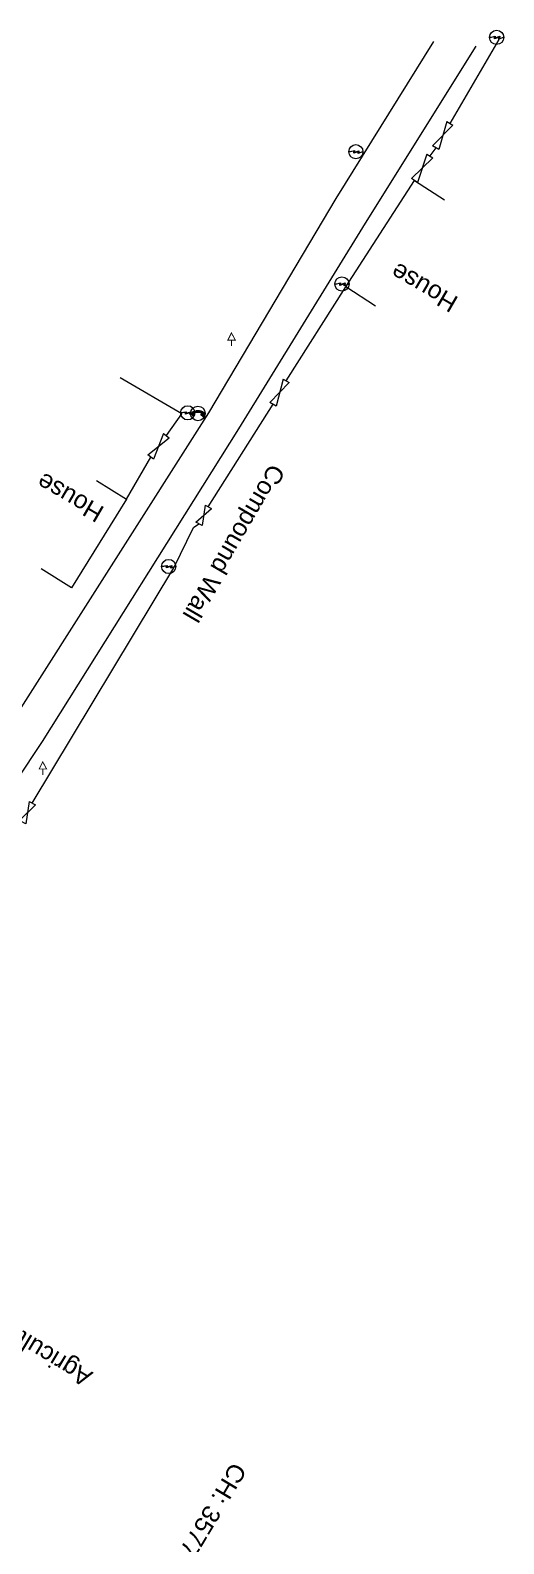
# Model space of a CAD drawing. Header units: metres. Extents: x 593168 to 611286, y 3401475 to 3412398.
# Drawn here: x 596064.2 to 596130.9, y 3410630.4 to 3410843.5 of the extents above; entities that cross this region are included whole.
import ezdxf

# ---------------------------------------------------------------- set-up
doc = ezdxf.new("R2010")
doc.units = ezdxf.units.M
doc.header["$MEASUREMENT"] = 0
for name, color, linetype, lineweight in [('Commercial Building Pucca', 251, 'Continuous', 0), ('Compound Wall', 251, 'Continuous', 0), ('Electric Pole', 251, 'Continuous', 0), ('Existing IR Chainage', 7, 'Continuous', 0), ('Gate', 251, 'Continuous', 0), ('Residential Building Semipucca', 251, 'Continuous', 0), ('Side Details', 251, 'Continuous', 0), ('Sign Board', 251, 'Continuous', 0), ('Subroad Edge', 34, 'Continuous', 0), ('Telephone_Pole', 251, 'Continuous', 0), ('Text1', 251, 'Continuous', 0)]:
    doc.layers.add(name, color=color, linetype=linetype, lineweight=lineweight)
doc.styles.get("Standard").update_dxf_attribs({"font": 'arial_0.ttf'})
doc.styles.add('Style-Arial', font='arial_0.ttf')

# ---------------------------------------------------------------- blocks, each defined once
blk = doc.blocks.new('GT')
at = {"layer": 'Gate'}
for p, q in [((-0.5, -0.5), (-0.5, 0.5)), ((-0.5, 0.5), (0.5, -0.5)), ((0.5, 0.5), (0.5, -0.5))]:
    blk.add_line(p, q, dxfattribs=at)
blk.add_lwpolyline([(0.5, 0.5), (-0.5, -0.5)], dxfattribs=at)
blk = doc.blocks.new('EP')
blk.add_hatch(color=8).paths.add_polyline_path([(-0.21, -0.05), (-0.21, 0.16), (-0.93, -0.01), (-0.31, 0.07), (-0.31, -0.19), (0.31, 0), (0.31, -0.24), (0.94, -0.01), (0.41, -0.1), (0.43, 0.15)])
at = {"color": 8}
for p, q in [((-0.93, -0.01), (-0.21, 0.16)), ((-0.31, 0.07), (-0.93, -0.01)), ((-0.31, -0.19), (-0.31, 0.07)), ((0.31, 0), (-0.31, -0.19)), ((-0.21, 0.16), (-0.21, -0.05)), ((-0.21, -0.05), (0.43, 0.15)), ((0.31, -0.24), (0.31, 0)), ((0.43, 0.15), (0.41, -0.1)), ((0.94, -0.01), (0.31, -0.24)), ((0.41, -0.1), (0.94, -0.01))]:
    blk.add_line(p, q, dxfattribs=at)
blk.add_circle((0, 0), 1, dxfattribs=at)
blk = doc.blocks.new('TP')
at = {"layer": 'Telephone_Pole'}
blk.add_hatch(color=8, dxfattribs=at).paths.add_polyline_path([(0.49, 0.08, -0.516403), (0.5, 0.04, 0.157799), (0.42, -0.19, 0.257253), (0.43, -0.21), (0.7, -0.4, 0.297943), (0.73, -0.4, 0.213635), (0.94, -0.09, 0.292624), (0.86, 0.1, 0.314672), (-0.86, 0.1, 0.297888), (-0.94, -0.1, 0.205841), (-0.73, -0.4, 0.297943), (-0.7, -0.4), (-0.43, -0.21, 0.257253), (-0.42, -0.19, 0.155164), (-0.5, 0.04, -0.510878), (-0.49, 0.08, -0.167449)])
at = {"layer": 'Telephone_Pole', "color": 8}
for p, q in [((-0.7, -0.4), (-0.43, -0.21)), ((-0.44, -0.22), (-0.44, -0.22)), ((0.7, -0.4), (0.43, -0.21)), ((0.44, -0.22), (0.44, -0.22))]:
    blk.add_line(p, q, dxfattribs=at)
blk.add_circle((0, 0), 1.03, dxfattribs=at)
for centre, radius, start, end in [((0.01, -1.13), 1.5, 55.3659, 125.2353), ((-0.48, 0.05), 0.0243, 109.2181, 217.464), ((-0.82, -0.21), 0.402, 2.1844, 37.464), ((0.01, -1.34), 1.5, 71.1943, 109.2181), ((0.82, -0.21), 0.402, 141.9464, 177.8156), ((0.48, 0.06), 0.0243, 321.9464, 71.1943), ((0.75, -0.06), 0.194, 350.1231, 55.3659), ((-0.44, -0.19), 0.0258, 304.4776, 2.1844), ((0.44, -0.19), 0.0258, 177.8156, 235.5224), ((0.72, -0.38), 0.0258, 235.5224, 301.8866), ((0.49, -0.01), 0.462, 301.8866, 350.1231)]:
    blk.add_arc(centre, radius, start, end, dxfattribs=at)
blk = doc.blocks.new('TSB')
at = {"const_width": 0.132}
blk.add_lwpolyline([(-0.51, 0.84), (0.54, 0.84), (0, 1.85)], close=True, dxfattribs=at)
at = {"const_width": 0.142}
blk.add_lwpolyline([(0, 0.84), (0, 0)], dxfattribs=at)

msp = doc.modelspace()

# ---------------------------------------------------------------- linework, layer by layer
at = {"layer": 'Commercial Building Pucca'}
msp.add_polyline3d([(596112.8256, 3410804.6221, 257.2557), (596108.6305, 3410807.34, 257.2557), (596118.3225, 3410822.2997, 257.2797), (596122.5176, 3410819.5818, 257.2797)], dxfattribs=at)
at = {"layer": 'Compound Wall'}
for points in [[(596130.1728, 3410842.1403, 257.2867), (596123.2871, 3410830.3469, 257.3587)], [(596121.2934, 3410826.9118, 257.3817), (596120.4705, 3410825.7607, 257.3897)], [(596100.2226, 3410794.1265, 257.1807), (596108.6305, 3410807.34, 257.2557)], [(596083.3534, 3410786.4069, 257.3617), (596085.539, 3410789.4681, 257.3957), (596076.8671, 3410794.526, 257.5509)], [(596089.2656, 3410776.3938, 257.2697), (596098.3788, 3410790.8055, 257.2207)], [(596077.7416, 3410777.4654, 257.3917), (596081.147, 3410783.3647, 257.4317)], [(596064.4614, 3410734.6576, 257.5986), (596084.4241, 3410767.7704, 257.5226), (596087.1924, 3410773.4877, 257.3637), (596087.9433, 3410773.9796, 257.2777)]]:
    msp.add_polyline3d(points, dxfattribs=at)
at = {"layer": 'Residential Building Semipucca'}
msp.add_polyline3d([(596073.4983, 3410780.1073, 257.3917), (596077.7416, 3410777.4654, 257.3917), (596069.9797, 3410764.9982, 257.4327), (596065.7363, 3410767.64, 257.4327)], dxfattribs=at)
at = {"layer": 'Subroad Edge'}
for points in [[(595866.6595, 3410478.5352, 257.9705), (595889.7348, 3410509.1307, 257.8925), (595913.3311, 3410536.4434, 257.9925), (595935.4894, 3410564.0045, 257.7606), (595943.1616, 3410573.4713, 257.7716), (595974.0435, 3410612.3014, 257.5376), (595995.0118, 3410640.1646, 257.8515), (595999.8415, 3410646.8237, 257.9705), (596011.0578, 3410665.7509, 258.0155), (596019.6324, 3410679.9224, 257.7406), (596033.3246, 3410701.4832, 257.3527), (596047.1476, 3410723.4485, 257.2487), (596061.5784, 3410746.0468, 257.3047), (596089.333, 3410789.6005, 257.2947), (596107.2579, 3410819.7828, 257.2157), (596121.0388, 3410841.8587, 257.2757)], [(595871.7446, 3410474.467, 257.9075), (595894.9712, 3410504.31, 258.0035), (595917.7296, 3410532.473, 258.0345), (595940.2466, 3410560.57, 257.7066), (595947.9391, 3410569.4927, 257.7516), (595978.9722, 3410608.1832, 257.6436), (596000.3588, 3410636.6537, 257.9415), (596004.6547, 3410643.9993, 257.9305), (596016.1021, 3410662.575, 257.9695), (596024.9866, 3410677.1181, 257.6976), (596037.8623, 3410698.9227, 257.4517), (596051.0309, 3410720.9974, 257.3147), (596065.9082, 3410743.3642, 257.3987), (596093.5521, 3410787.3402, 257.2827), (596111.418, 3410816.297, 257.2347), (596127.0113, 3410841.2073, 257.3227)]]:
    msp.add_polyline3d(points, dxfattribs=at)

# ---------------------------------------------------------------- block references
at = {"layer": 'Electric Pole', "xscale": 0.9997078270025586, "yscale": 0.9997078270025586, "zscale": 0.9997078270025586}
for p in [(596129.8788, 3410842.454, 257.3957), (596110.0503, 3410826.3564, 257.1348), (596108.0871, 3410807.7436, 257.3937), (596086.3582, 3410789.6106, 257.3667), (596083.6834, 3410767.981, 257.4607)]:
    msp.add_blockref('EP', p, dxfattribs=at)
at = {"layer": 'Gate', "yscale": 0.9997078268792718}
for p, xscale, zscale, rotation in [((596122.2902, 3410828.6294, 156.3202), 3.971803843080292, 3.971803843080292, 59.70703083349308), ((596119.4007, 3410824.0283, 156.3202), 4.074545309956278, 4.074545309956278, 57.7070308349096), ((596099.3006, 3410792.4676, 156.3202), 3.795929585549835, 3.795929585549835, 60.70703083233978), ((596082.2611, 3410784.8991, 156.3202), 3.723753309251022, 3.723753309251022, 53.70703083291603), ((596088.6044, 3410775.1867, 156.3202), 2.752630103365858, 2.752630103365858, 61.70703083510494), ((596063.7816, 3410733.3285, 156.3202), 2.985733829633504, 2.985733829633504, 62.70703083193969)]:
    msp.add_blockref('GT', p, dxfattribs=dict(at, xscale=xscale, zscale=zscale, rotation=rotation))
at = {"layer": 'Sign Board', "xscale": 0.9997078270025586, "yscale": 0.9997078270025586, "zscale": 0.9997078270025586}
for p in [(596092.5238, 3410799.006, 257.2817), (596065.9449, 3410738.6349, 257.6916)]:
    msp.add_blockref('TSB', p, dxfattribs=at)
at = {"layer": 'Telephone_Pole', "xscale": 0.9997078270025586, "yscale": 0.9997078270025586, "zscale": 0.9997078270025586}
msp.add_blockref('TP', (596087.7906, 3410789.5158, 257.4347), dxfattribs=at)

# ---------------------------------------------------------------- texts
at = {"layer": 'Existing IR Chainage', "color": 7, "lineweight": 0, "insert": (596084.1281, 3410625.4424), "char_height": 2.5, "attachment_point": 6, "rotation": 239.098631, "line_spacing_factor": 0.60036, "style": 'Style-Arial'}
msp.add_mtext('CH: 357700', dxfattribs=at)
at = {"layer": 'Side Details'}
msp.add_text('Agriculture Land', height=2.5, rotation=149, dxfattribs=at).set_placement((596073.1408, 3410654.499, 1293.9752))
at = {"layer": 'Text1'}
for s, rotation, p in [('House', 149.773376, (596124.6531, 3410805.773, 156.3202)), ('House', 149.773376, (596074.7782, 3410776.2181, 156.3202)), ('Compound Wall', 239.773376, (596098.0526, 3410782.6147, 156.3202))]:
    msp.add_text(s, height=2.5, rotation=rotation, dxfattribs=at).set_placement(p)

doc.saveas('drawing.dxf')
